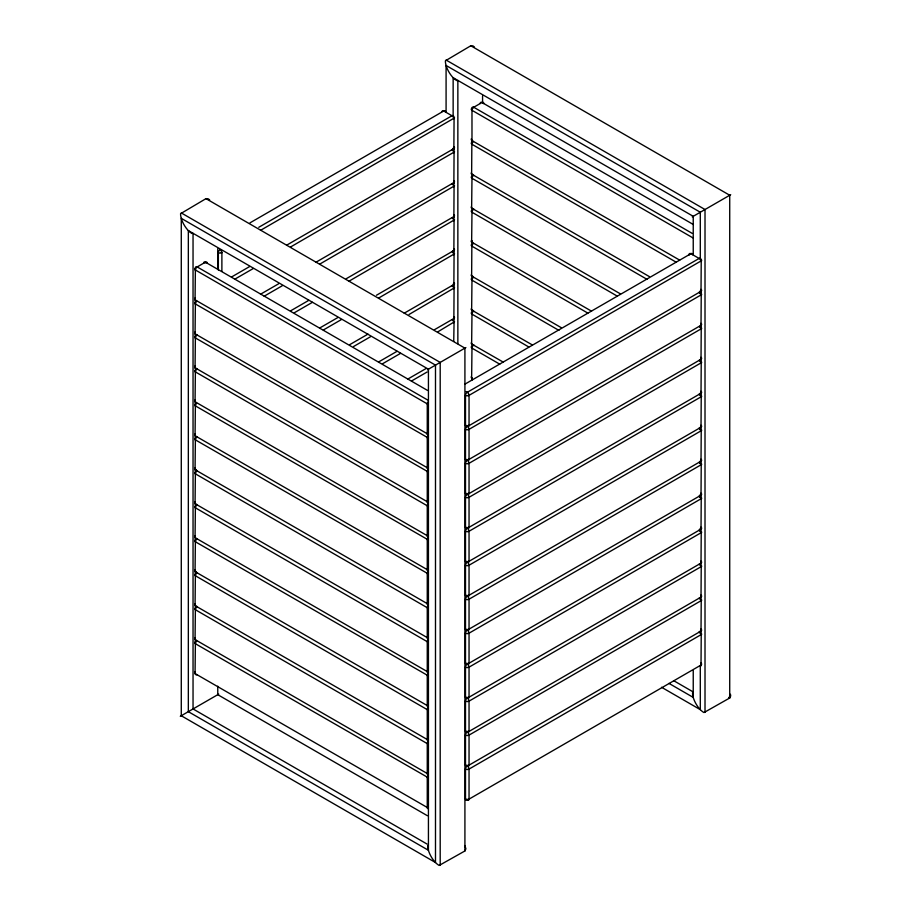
<?xml version="1.0" encoding="UTF-8"?>
<svg xmlns="http://www.w3.org/2000/svg" width="911" height="911" viewBox="0 0 911 911"><rect width="100%" height="100%" fill="white"/><g stroke="black" fill="none" stroke-linecap="round" stroke-linejoin="round"><path stroke-width="1.37" d="M427.726 845.636C427.532 852.092 433.477 862.387 439.17 865.45L464.917 850.965L465.885 848.813L464.917 845.533M692.542 692.747C692.337 699.204 698.293 709.51 703.975 712.561L729.688 698.008L730.702 695.924L730.428 694.239M454.077 117.906L453.86 149.199M454.077 151.875L453.86 183.179M454.077 185.855L453.86 217.148M454.077 219.824L453.86 251.129M454.077 253.805L453.86 285.097M454.077 287.785L453.86 319.078M454.077 321.754L453.735 341.352M701.231 260.603L701.014 291.896M701.231 294.572L701.014 325.865M701.231 328.552L701.014 359.845M701.231 362.521L701.014 393.814M701.231 396.501L701.014 427.794M701.231 430.47L701.014 461.775M701.231 464.451L701.014 495.743M701.231 498.419L701.014 529.724M701.231 532.4L701.014 563.693M701.231 566.369L701.014 597.673M701.231 600.349L701.014 631.642M701.231 634.318L701.014 665.622M689.513 253.918L689.115 254.704A2.494 1.446 0 0 1 690.242 254.34M454.225 118.077L260.523 230.358M454.225 152.046L290.711 246.904M454.225 186.026L319.693 264.144M454.225 219.995L348.674 281.385M454.225 253.975L378.862 297.931M454.225 287.944L409.05 314.477M454.225 321.925L438.032 331.718M701.379 260.762L469.04 395.363A2.494 1.446 0 0 1 465.498 395.363L465.498 425.255A2.494 1.446 -60 0 0 467.275 426.28A2.494 1.446 60 0 1 469.04 429.343L469.04 459.235L468.425 459.987M701.379 294.743L469.04 429.343A2.494 1.446 0 0 1 465.498 429.343L465.498 459.235A2.494 1.446 -60 0 0 466.808 460.454M701.379 328.712L469.04 463.312A2.494 1.446 0 0 1 465.498 463.312L465.498 493.215A2.494 1.446 -60 0 0 467.275 494.229A2.494 1.446 60 0 1 469.04 497.292L469.04 527.184L468.425 527.936M701.379 362.692L469.04 497.292A2.494 1.446 0 0 1 465.498 497.292L465.498 527.184A2.494 1.446 -60 0 0 467.275 528.209A2.494 1.446 60 0 1 469.04 531.261L469.04 561.165L468.425 561.905M701.379 396.661L469.04 531.261A2.494 1.446 0 0 1 465.498 531.261L465.498 561.165A2.494 1.446 -60 0 0 467.275 562.178A2.494 1.446 60 0 1 469.04 565.241L469.04 595.134L468.425 595.885M701.379 430.641L469.04 565.241A2.494 1.446 0 0 1 465.498 565.241L465.498 595.134A2.494 1.446 -60 0 0 467.275 596.158A2.494 1.446 60 0 1 469.04 599.21L469.04 629.114L468.425 629.865M701.379 464.621L469.04 599.21A2.494 1.446 0 0 1 465.498 599.21L465.498 629.114A2.494 1.446 -60 0 0 467.275 630.127A2.494 1.446 60 0 1 469.04 633.191L469.04 663.083L468.425 663.834M701.379 498.59L469.04 633.191A2.494 1.446 0 0 1 465.498 633.191L465.498 663.083A2.494 1.446 -60 0 0 467.275 664.108A2.494 1.446 60 0 1 469.04 667.159L469.04 697.063L468.425 697.815M701.379 532.571L469.04 667.159A2.494 1.446 0 0 1 465.498 667.159L465.498 697.063A2.494 1.446 -60 0 0 466.808 698.27M701.379 566.54L469.04 701.14A2.494 1.446 0 0 1 465.498 701.14L465.498 731.032A2.494 1.446 -60 0 0 467.275 732.057A2.494 1.446 60 0 1 469.04 735.109L469.04 765.012L468.425 765.764M701.379 600.52L469.04 735.109A2.494 1.446 0 0 1 465.498 735.109L465.498 765.012A2.494 1.446 -60 0 0 467.275 766.026A2.494 1.446 60 0 1 469.04 769.089L469.04 798.981L468.425 799.733M701.379 634.489L469.04 769.089A2.494 1.446 0 0 1 465.498 769.089L465.498 798.981A2.494 1.446 -60 0 0 466.808 800.2M468.425 426.006L700.889 291.406A2.494 1.446 0 0 0 700.889 289.368M468.425 493.956L700.889 359.355A2.494 1.446 0 0 0 700.889 357.317M689.729 253.953L689.115 254.704A2.494 1.446 60 0 1 690.88 253.691L699.124 258.451A2.494 1.446 -60 0 1 700.832 258.975M468.425 731.784L700.889 597.172A2.494 1.446 0 0 0 700.889 595.134M209.667 199.964L208.346 198.883L205.988 198.644L180.572 213.709C180.378 220.155 186.334 230.46 192.016 233.512M474.472 47.076L473.151 45.994L470.805 45.766L445.388 60.821C445.194 67.277 451.139 77.572 456.821 80.635M468.277 425.847L469.04 425.255L469.04 395.363A2.494 1.446 60 0 0 467.275 392.299L465.897 391.514M468.277 459.816L700.889 325.375A2.494 1.446 0 0 0 700.889 323.337M468.277 493.796L469.04 493.215L469.04 463.312A2.494 1.446 60 0 0 467.73 460.59M468.277 527.765L700.889 393.324A2.494 1.446 0 0 0 700.889 391.286M468.277 561.745L700.889 427.305A2.494 1.446 0 0 0 700.889 425.266M468.277 595.714L700.889 461.273A2.494 1.446 0 0 0 700.889 459.235M468.277 629.695L469.04 629.114A2.494 1.446 0 0 1 465.498 629.114M468.277 663.663L700.889 529.223A2.494 1.446 0 0 0 700.889 527.184M468.277 697.644L700.889 563.203A2.494 1.446 0 0 0 700.889 561.165M468.277 731.613L469.04 731.032L469.04 701.14A2.494 1.446 60 0 0 467.73 698.418M468.277 765.593L700.889 631.152A2.494 1.446 0 0 0 700.889 629.114M468.277 799.562L700.889 665.121A2.494 1.446 0 0 0 700.889 663.083M249.967 222.865L443.725 110.994A2.494 1.446 -60 0 1 445.433 111.518M258.758 227.306L451.97 115.754A2.494 1.446 -60 0 1 453.735 116.767A2.494 1.446 0 0 1 453.735 118.806A2.494 1.446 60 0 0 451.97 115.754L443.725 110.994A2.494 1.446 60 0 0 442.029 111.518M473.287 141.433A2.494 1.446 -60 0 1 471.978 140.214L471.978 110.311A2.494 1.446 0 0 1 471.978 108.272L473.356 107.487M231.542 276.99L249.66 266.536M287.09 244.922L453.735 148.709A2.494 1.446 0 0 0 454.133 146.967M195.056 300.095L195.398 267.959A2.494 1.446 0 0 0 195.398 269.998L427.259 403.858A2.494 1.446 0 0 0 427.771 404.085M471.636 140.408L679.674 260.125M235.163 278.971L253.281 268.517M260.523 294.23L278.641 283.776M316.071 262.163L453.735 182.678A2.494 1.446 0 0 0 454.133 180.947M195.056 334.064L195.398 301.928A2.494 1.446 60 0 1 196.286 300.676M471.636 174.388L471.852 143.346M264.144 296.223L282.262 285.758M290.711 310.776L308.829 300.323M346.26 278.709L453.735 216.659A2.494 1.446 0 0 0 454.133 214.916M195.056 368.044L195.398 335.908A2.494 1.446 60 0 1 196.286 334.656M471.636 208.357L471.978 178.271A2.494 1.446 0 0 1 471.978 176.233A2.494 1.446 60 0 1 472.217 175.345M294.333 312.758L312.45 302.304M319.693 328.017L337.81 317.563M376.448 295.255L453.735 250.627A2.494 1.446 0 0 0 454.133 248.897M195.056 402.013L195.398 369.877A2.494 1.446 0 0 0 195.398 371.916L427.259 505.776A2.494 1.446 0 0 0 427.771 506.015M471.636 242.337L471.978 212.24A2.494 1.446 0 0 1 471.978 210.202A2.494 1.446 60 0 1 472.217 209.325M323.314 330.01L341.431 319.545M349.881 344.563L367.998 334.109M404.222 313.19L453.735 284.608A2.494 1.446 0 0 0 454.133 282.865M195.056 435.993L195.398 403.858A2.494 1.446 60 0 1 196.286 402.605M471.636 276.318L471.852 245.264M353.502 346.556L370.413 336.785M378.862 361.804L396.98 351.35M434.41 329.736L453.735 318.588A2.494 1.446 0 0 0 454.133 316.846M195.056 469.962L195.398 437.838A2.494 1.446 60 0 1 196.286 436.574M471.636 310.287L471.978 280.189A2.494 1.446 0 0 1 471.978 278.151A2.494 1.446 60 0 1 472.217 277.274M382.483 363.796L400.601 353.331M407.843 379.056L425.961 368.591M195.056 503.942L195.398 471.807A2.494 1.446 0 0 0 195.398 473.845L427.259 607.705A2.494 1.446 0 0 0 427.771 607.933M427.453 369.764L465.885 347.569M471.636 344.267L471.978 314.17A2.494 1.446 0 0 1 471.978 312.131A2.494 1.446 60 0 1 473.287 310.913M692.269 216.875L730.702 194.692M411.465 381.037L427.168 371.973M195.056 537.923L195.398 505.787A2.494 1.446 0 0 0 195.398 507.826L427.259 641.686A2.494 1.446 0 0 0 427.771 641.913M427.863 403.505L427.259 403.858L427.259 433.75A2.494 1.446 -60 0 0 427.771 434.9M471.636 378.236L471.978 348.139A2.494 1.446 0 0 1 471.978 346.1A2.494 1.446 60 0 1 472.217 345.223M465.065 384.066L690.88 253.691A2.494 1.446 -60 0 1 692.645 254.704A2.494 1.446 0 0 0 692.132 254.476M195.056 571.892L195.398 539.756A2.494 1.446 60 0 1 196.286 538.503M427.863 437.474L427.259 437.827L427.259 467.73A2.494 1.446 -60 0 0 427.771 468.869M195.056 605.872L195.398 573.736A2.494 1.446 0 0 0 195.398 575.775L427.259 709.635A2.494 1.446 0 0 0 427.771 709.863M427.863 471.454L427.259 471.807L427.259 501.699A2.494 1.446 -60 0 0 427.771 502.849M195.056 639.841L195.398 607.705A2.494 1.446 0 0 0 195.398 609.744L427.259 743.604A2.494 1.446 0 0 0 427.771 743.832M427.863 505.423L427.259 505.776L427.259 535.679A2.494 1.446 -60 0 0 427.771 536.818M195.056 673.821L195.398 641.686A2.494 1.446 60 0 1 196.286 640.422M427.863 539.403L427.259 539.756L427.259 569.648A2.494 1.446 -60 0 0 427.771 570.798M180.298 716.308L218.731 694.125M427.863 573.372L427.259 573.736L427.259 603.629A2.494 1.446 -60 0 0 427.771 604.767M427.863 607.352L427.259 607.705L427.259 637.609A2.494 1.446 -60 0 0 427.771 638.748M427.863 641.333L427.259 641.686L427.259 671.578A2.494 1.446 -60 0 0 427.771 672.717M468.482 629.433L700.889 495.254A2.494 1.446 0 0 0 700.889 493.215M427.863 675.302L427.259 675.655L427.259 705.558A2.494 1.446 -60 0 0 427.771 706.697M427.863 709.282L427.259 709.635L427.259 739.527A2.494 1.446 -60 0 0 427.771 740.677M427.863 743.251L427.259 743.604L427.259 773.507A2.494 1.446 -60 0 0 427.771 774.646M427.863 777.231L427.259 777.584L427.259 807.476A2.494 1.446 -60 0 0 427.771 808.626M428.011 403.835L427.259 403.858A2.494 1.446 -60 0 1 427.771 402.115M428.011 437.815L195.398 303.967L195.056 303.067M428.011 471.796L195.398 337.947L195.056 337.036M428.011 505.764L427.259 505.776A2.494 1.446 -60 0 1 427.771 504.045M428.011 539.745L195.398 405.896L195.056 404.996M428.011 573.714L195.398 439.876L195.056 438.965M428.011 607.694L427.259 607.705A2.494 1.446 -60 0 1 427.771 605.963M428.011 641.663L427.259 641.686A2.494 1.446 -60 0 1 427.771 639.943M428.011 675.643L195.398 541.794L195.056 540.895M428.011 709.612L427.259 709.635A2.494 1.446 -60 0 1 427.771 707.893M428.011 743.592L427.259 743.604A2.494 1.446 -60 0 1 427.771 741.861M428.011 777.561L195.398 643.724L195.056 642.813M471.488 140.078L471.978 140.214A2.494 1.446 0 0 1 471.329 138.825M471.488 174.047L649.486 276.671M471.488 208.027L620.505 293.923M471.488 241.996L591.524 311.163M471.488 275.976L561.335 327.709M471.488 309.945L532.354 344.95M471.488 343.925L503.373 362.191M471.488 377.894L471.978 378.042A2.494 1.446 -60 0 0 472.217 378.919M194.908 299.753L427.259 433.75A2.494 1.446 0 0 0 427.771 433.978M194.908 333.733L427.259 467.73A2.494 1.446 0 0 0 427.771 467.958M194.908 367.702L427.259 501.699A2.494 1.446 0 0 0 427.771 501.938M194.908 401.683L427.259 535.679A2.494 1.446 0 0 0 427.771 535.907M194.908 435.652L427.259 569.648A2.494 1.446 0 0 0 427.771 569.887M194.908 469.632L427.259 603.629A2.494 1.446 0 0 0 427.771 603.856M194.908 503.601L427.259 637.609A2.494 1.446 0 0 0 427.771 637.837M194.908 537.581L427.259 671.578A2.494 1.446 0 0 0 427.771 671.806M194.908 571.55L427.259 705.558A2.494 1.446 0 0 0 427.771 705.786M194.908 605.53L427.259 739.527A2.494 1.446 0 0 0 427.771 739.755M194.908 639.499L427.259 773.507A2.494 1.446 0 0 0 427.771 773.735M194.908 673.48L427.259 807.476A2.494 1.446 0 0 0 427.771 807.704M470.805 45.766L729.722 195.25L729.722 698.077L728.914 697.405M446.083 60.035L705.012 209.519L705.012 712.356M693.305 224.505L481.976 102.499L473.743 107.259A2.494 1.446 60 0 0 471.978 108.272M692.314 233.444L473.743 107.259A2.494 1.446 -60 0 0 471.978 110.311L692.964 237.896M676.053 262.117L471.978 144.291A2.494 1.446 0 0 1 471.329 142.902M454.077 148.903L453.735 148.709A2.494 1.446 60 0 1 452.425 149.916M701.231 291.6L700.889 291.406A2.494 1.446 60 0 1 699.124 292.42A2.494 1.446 60 0 1 700.889 295.483A2.494 1.446 0 0 0 700.889 293.444A2.494 1.446 -60 0 0 699.124 292.42A2.494 1.446 -60 0 0 699.58 292.089M647.072 279.358L471.978 178.271L471.636 177.36M454.077 182.883L453.735 182.678A2.494 1.446 60 0 1 451.97 183.703A2.494 1.446 60 0 1 453.735 186.755A2.494 1.446 0 0 0 453.735 184.717A2.494 1.446 -60 0 0 453.222 183.578M701.231 325.569L700.889 325.375A2.494 1.446 60 0 1 699.58 326.594M616.884 295.904L471.978 212.24L471.636 211.341M454.077 216.852L453.735 216.659A2.494 1.446 60 0 1 452.425 217.877M701.231 359.549L700.889 359.355A2.494 1.446 60 0 1 699.124 360.369A2.494 1.446 60 0 1 700.889 363.432A2.494 1.446 0 0 0 700.889 361.394A2.494 1.446 -60 0 0 700.001 360.13M587.902 313.145L471.978 246.221A2.494 1.446 0 0 1 471.329 244.82M454.077 250.832L453.735 250.627A2.494 1.446 60 0 1 452.425 251.846M701.231 393.529L700.889 393.324A2.494 1.446 60 0 1 699.124 394.349A2.494 1.446 60 0 1 700.889 397.401A2.494 1.446 0 0 0 700.889 395.363M558.921 330.386L471.978 280.189L471.636 279.29M454.077 284.801L453.735 284.608A2.494 1.446 60 0 1 451.97 285.633A2.494 1.446 60 0 1 453.735 288.685A2.494 1.446 0 0 0 454.133 286.942M701.231 427.498L700.889 427.305A2.494 1.446 60 0 1 699.124 428.318A2.494 1.446 60 0 1 700.889 431.381A2.494 1.446 0 0 0 700.889 429.343A2.494 1.446 -60 0 0 699.124 428.318A2.494 1.446 -60 0 0 700.001 427.532M528.733 346.932L471.978 314.17L471.636 313.259M454.077 318.782L453.735 318.588A2.494 1.446 60 0 1 452.425 319.795M701.231 461.478L700.889 461.273A2.494 1.446 60 0 1 699.124 462.298A2.494 1.446 60 0 1 700.889 465.35A2.494 1.446 0 0 0 700.889 463.312A2.494 1.446 -60 0 0 700.001 462.059M499.752 364.172L471.978 348.139L471.636 347.239M205.988 198.644L464.917 348.139L464.917 850.965M701.231 495.447L700.889 495.254A2.494 1.446 60 0 1 699.124 496.267A2.494 1.446 60 0 1 700.889 499.33A2.494 1.446 0 0 0 700.889 497.292M181.278 212.923L440.195 362.407L440.195 865.234M221.271 252.313L221.885 252.666L221.885 271.353M468.425 395.01L469.04 395.363L468.641 394.714M701.231 529.428L700.889 529.223A2.494 1.446 60 0 1 699.124 530.248A2.494 1.446 60 0 1 700.889 533.299A2.494 1.446 0 0 0 700.889 531.261A2.494 1.446 -60 0 0 699.124 530.248A2.494 1.446 -60 0 0 699.58 529.906M427.601 390.466L205.408 262.186A2.494 1.446 60 0 0 203.7 262.71M427.817 400.1L197.163 266.934A2.494 1.446 60 0 0 195.455 267.47M468.425 428.979L469.04 429.343L468.641 428.694M701.231 563.397L700.889 563.203A2.494 1.446 60 0 1 699.58 564.41M468.425 462.959L469.04 463.312L468.641 462.663M701.231 597.377L700.889 597.172A2.494 1.446 60 0 1 699.124 598.197A2.494 1.446 60 0 1 700.889 601.249A2.494 1.446 0 0 0 700.889 599.21A2.494 1.446 -60 0 0 700.001 597.958M468.425 496.939L469.04 497.292L468.641 496.643M701.231 631.346L700.889 631.152A2.494 1.446 60 0 1 699.124 632.166A2.494 1.446 60 0 1 700.889 635.229A2.494 1.446 0 0 0 700.889 633.191M468.425 530.908L469.04 531.261L468.641 530.612M701.231 665.326L700.889 665.121A2.494 1.446 60 0 1 700.001 666.385M728.914 698.031L729.324 697.166L729.324 697.792M673.628 680.642L693.237 691.961M468.425 564.888L469.04 565.241L468.641 564.592M668.981 683.398L693.237 697.405L693.237 670.678M661.557 687.27L700.297 709.635L700.297 666.078M468.425 598.857L469.04 599.21L468.641 598.561M468.425 632.838L469.04 633.191L468.641 632.541M468.425 666.806L469.04 667.159L468.641 666.51M468.425 700.787L469.04 701.14L468.641 700.491M468.425 734.756L469.04 735.109L468.641 734.46M468.425 768.736L469.04 769.089L468.641 768.44M427.396 815.721L217.763 694.683L217.763 686.188M427.202 844.144L193.041 708.952L193.041 233.307M482.989 102.943L483.741 103.524L483.137 102.772M427.863 434.501L427.259 433.75L427.646 434.547M427.863 468.482L427.259 467.73L427.646 468.516M427.863 502.451L427.259 501.699L427.646 502.496M427.863 536.431L427.259 535.679L427.646 536.477M427.863 570.4L427.259 569.648L427.646 570.445M427.863 604.38L427.259 603.629L427.646 604.426M427.863 638.349L427.259 637.609L427.646 638.395M427.863 672.329L427.259 671.578L427.646 672.375M427.863 706.298L427.259 705.558L427.646 706.344M427.863 740.279L427.259 739.527L427.646 740.324M427.863 774.259L427.259 773.507L427.646 774.293M427.863 808.228L427.259 807.476L427.646 808.273M221.487 252.017L221.885 252.666A2.494 1.446 0 0 1 218.355 252.666L218.355 270.111M471.636 109.411L471.978 110.311L471.852 109.366M471.636 143.391L471.978 144.291A2.494 1.446 -60 0 1 473.287 141.569M471.636 245.31L471.978 246.221A2.494 1.446 -60 0 1 473.287 243.488M195.056 269.087L195.398 269.998A2.494 1.446 -60 0 1 197.163 266.934L205.408 262.186A2.494 1.446 -60 0 1 207.104 262.71M195.056 371.016L195.398 371.916A2.494 1.446 -60 0 1 197.163 368.864A2.494 1.446 60 0 1 196.708 368.534M195.056 472.946L195.398 473.845A2.494 1.446 -60 0 1 197.163 470.793A2.494 1.446 60 0 1 196.708 470.452M195.056 506.915L195.398 507.826A2.494 1.446 -60 0 1 197.163 504.762A2.494 1.446 60 0 1 196.708 504.432M195.056 574.864L195.398 575.775A2.494 1.446 -60 0 1 197.163 572.712A2.494 1.446 -60 0 1 195.398 571.698A2.494 1.446 0 0 1 195.398 569.66M195.056 608.844L195.398 609.744A2.494 1.446 -60 0 1 197.163 606.692A2.494 1.446 60 0 1 196.708 606.35M471.852 177.315L471.978 178.271A2.494 1.446 -60 0 1 473.743 175.208M471.852 211.295L471.978 212.24A2.494 1.446 -60 0 1 473.743 209.188A2.494 1.446 -60 0 1 471.978 208.163A2.494 1.446 0 0 1 471.329 206.774M471.852 279.244L471.978 280.189A2.494 1.446 -60 0 1 473.287 277.468M471.852 313.213L471.978 314.17A2.494 1.446 -60 0 1 473.743 311.106A2.494 1.446 -60 0 1 471.978 310.093A2.494 1.446 0 0 1 471.329 308.692M471.852 347.193L471.978 348.139A2.494 1.446 -60 0 1 473.743 345.087A2.494 1.446 60 0 1 473.287 344.745M195.273 269.052L195.398 269.998M195.273 303.021L195.398 303.967A2.494 1.446 -60 0 1 196.708 301.245M195.273 337.002L195.398 337.947A2.494 1.446 -60 0 1 197.163 334.884A2.494 1.446 -60 0 1 195.398 333.87A2.494 1.446 0 0 1 195.398 331.832M195.273 370.971L195.398 371.916M195.273 404.951L195.398 405.896A2.494 1.446 -60 0 1 196.708 403.174M195.273 438.92L195.398 439.876A2.494 1.446 -60 0 1 197.163 436.813A2.494 1.446 -60 0 1 195.398 435.8A2.494 1.446 0 0 1 195.398 433.761M195.273 472.9L195.398 473.845M195.273 506.869L195.398 507.826M195.273 540.849L195.398 541.794A2.494 1.446 -60 0 1 197.163 538.743M195.273 574.818L195.398 575.775M195.273 608.799L195.398 609.744M195.273 642.779L195.398 643.724A2.494 1.446 -60 0 1 196.708 641.002M700.297 258.61L700.297 212.24L446.083 65.467L446.083 111.837M700.297 290.928L700.297 293.729M700.297 427.213L700.297 430.026M700.297 460.932L700.297 463.745M700.297 494.662L700.297 497.463M700.297 528.38L700.297 531.193M693.237 254.294L693.237 216.317L453.143 77.697L453.143 115.686M482.568 95.871L482.568 102.954M457.857 80.419L457.857 343.72M217.763 248.76L217.763 268.586M451.97 149.723A2.494 1.446 60 0 1 453.735 152.786A2.494 1.446 0 0 0 454.133 151.044M451.97 183.703A2.494 1.446 -60 0 1 452.425 183.51M452.425 149.529A2.494 1.446 -60 0 1 453.735 150.748M427.771 539.984A2.494 1.446 0 0 1 427.259 539.756A2.494 1.446 -60 0 1 427.771 538.014M195.398 405.896A2.494 1.446 0 0 1 195.398 403.858M427.771 438.054A2.494 1.446 0 0 1 427.259 437.827A2.494 1.446 -60 0 1 427.771 436.096M195.398 303.967A2.494 1.446 0 0 1 195.398 301.928M196.708 301.108A2.494 1.446 -60 0 1 195.398 299.89A2.494 1.446 0 0 1 195.398 297.851M204.759 262.824A2.494 1.446 0 0 1 206.045 262.824M472.49 175.083A2.494 1.446 60 0 1 473.287 175.014M473.287 208.995A2.494 1.446 60 0 1 473.743 209.188M465.498 497.292A2.494 1.446 -60 0 1 467.275 494.229A2.494 1.446 60 0 0 469.04 493.215A2.494 1.446 0 0 1 465.498 493.215M465.498 527.184A2.494 1.446 0 0 0 469.04 527.184A2.494 1.446 60 0 1 467.275 528.209A2.494 1.446 -60 0 0 465.498 531.261M700.377 393.028A2.494 1.446 -60 0 1 700.001 393.563M699.58 394.007A2.494 1.446 -60 0 1 699.124 394.349A2.494 1.446 -60 0 1 700.832 394.873M452.425 319.932A2.494 1.446 60 0 1 453.735 322.665A2.494 1.446 0 0 0 453.735 320.626A2.494 1.446 -60 0 0 453.222 319.476M427.771 777.812A2.494 1.446 0 0 1 427.259 777.584A2.494 1.446 -60 0 1 427.771 775.842M195.398 643.724A2.494 1.446 0 0 1 195.398 641.686M197.163 674.641A2.494 1.446 -60 0 1 195.398 673.616A2.494 1.446 0 0 1 195.398 671.578M700.832 632.701A2.494 1.446 -60 0 0 699.124 632.166A2.494 1.446 -60 0 0 699.58 631.835M700.377 630.856A2.494 1.446 -60 0 1 700.001 631.391M465.498 769.089A2.494 1.446 -60 0 1 467.275 766.026A2.494 1.446 60 0 0 469.04 765.012A2.494 1.446 0 0 1 465.498 765.012M467.73 800.2A2.494 1.446 60 0 0 469.04 798.981A2.494 1.446 0 0 1 465.498 798.981M195.455 471.317A2.494 1.446 60 0 1 197.163 470.793A2.494 1.446 -60 0 1 195.398 469.769A2.494 1.446 0 0 1 195.398 467.73M196.286 470.008A2.494 1.446 60 0 1 195.922 469.472M195.398 501.71A2.494 1.446 0 0 0 195.398 503.749A2.494 1.446 -60 0 0 197.163 504.762A2.494 1.446 60 0 0 195.922 504.637M700.377 291.099A2.494 1.446 -60 0 1 700.001 291.634M465.498 429.343A2.494 1.446 -60 0 1 467.275 426.28A2.494 1.446 60 0 0 469.04 425.255A2.494 1.446 0 0 1 465.498 425.255M467.73 460.454A2.494 1.446 60 0 0 469.04 459.235A2.494 1.446 0 0 1 465.498 459.235M427.771 675.882A2.494 1.446 0 0 1 427.259 675.655A2.494 1.446 -60 0 1 427.771 673.912M195.398 541.794A2.494 1.446 0 0 1 195.398 539.756M195.455 573.235A2.494 1.446 60 0 1 196.286 572.472M196.708 572.518A2.494 1.446 60 0 1 197.163 572.712M196.286 571.926A2.494 1.446 60 0 1 195.922 571.391M471.329 342.673A2.494 1.446 0 0 0 471.978 344.062A2.494 1.446 -60 0 0 473.743 345.087A2.494 1.446 60 0 0 473.287 344.893M427.771 573.964A2.494 1.446 0 0 1 427.259 573.736A2.494 1.446 -60 0 1 427.771 571.994M195.398 439.876A2.494 1.446 0 0 1 195.398 437.838M700.377 494.958A2.494 1.446 -60 0 1 700.001 495.482M699.58 495.937A2.494 1.446 -60 0 1 699.124 496.267M465.498 633.191A2.494 1.446 -60 0 1 467.275 630.127A2.494 1.446 60 0 0 469.04 629.114M465.498 663.083A2.494 1.446 0 0 0 469.04 663.083A2.494 1.446 60 0 1 467.275 664.108A2.494 1.446 -60 0 0 465.498 667.159M700.001 496.028A2.494 1.446 -60 0 1 700.832 496.791M700.377 528.927A2.494 1.446 -60 0 1 700.001 529.462M467.73 698.27A2.494 1.446 60 0 0 469.04 697.063A2.494 1.446 0 0 1 465.498 697.063M699.124 564.216A2.494 1.446 60 0 1 700.889 567.28A2.494 1.446 0 0 0 700.889 565.241A2.494 1.446 -60 0 0 700.001 563.989M480.211 103.524A2.494 1.446 60 0 1 481.976 102.499A2.494 1.446 -60 0 1 483.741 103.524M196.286 606.453A2.494 1.446 60 0 1 197.163 606.692A2.494 1.446 -60 0 1 195.398 605.667A2.494 1.446 0 0 1 195.398 603.629M196.286 640.9A2.494 1.446 -60 0 1 195.398 639.647A2.494 1.446 0 0 1 195.398 637.609M427.771 472.035A2.494 1.446 0 0 1 427.259 471.807A2.494 1.446 -60 0 1 427.771 470.065M195.398 337.947A2.494 1.446 0 0 1 195.398 335.908M195.398 365.801A2.494 1.446 0 0 0 195.398 367.839A2.494 1.446 -60 0 0 197.163 368.864A2.494 1.446 60 0 0 196.286 368.625M700.001 326.161A2.494 1.446 -60 0 1 700.889 327.413A2.494 1.446 0 0 1 700.889 329.452A2.494 1.446 60 0 0 699.58 326.73M465.498 463.312A2.494 1.446 -60 0 1 466.808 460.59M452.425 251.983A2.494 1.446 60 0 1 453.735 254.704A2.494 1.446 0 0 0 454.133 252.973M452.425 251.459A2.494 1.446 -60 0 1 453.735 252.666M453.496 283.72A2.494 1.446 -60 0 1 453.222 284.312M196.286 403.072A2.494 1.446 -60 0 1 195.398 401.819A2.494 1.446 0 0 1 195.398 399.781M472.49 277.012A2.494 1.446 60 0 1 473.287 276.944M473.287 310.776A2.494 1.446 60 0 1 472.855 310.321M218.355 252.666A2.494 1.446 -60 0 1 220.12 249.614A2.494 1.446 60 0 1 221.885 252.666M453.496 147.821A2.494 1.446 -60 0 1 453.222 148.413M452.847 148.948A2.494 1.446 -60 0 1 452.425 149.393M453.222 285.507A2.494 1.446 -60 0 1 453.735 286.646M465.498 565.241A2.494 1.446 -60 0 1 467.275 562.178A2.494 1.446 60 0 0 469.04 561.165A2.494 1.446 0 0 1 465.498 561.165M465.498 595.134A2.494 1.446 0 0 0 469.04 595.134A2.494 1.446 60 0 1 467.275 596.158A2.494 1.446 -60 0 0 465.498 599.21M471.579 244.478A2.494 1.446 0 0 1 471.978 244.182A2.494 1.446 60 0 1 472.217 243.294M471.329 274.723A2.494 1.446 0 0 0 471.978 276.113A2.494 1.446 -60 0 0 473.287 277.331M473.287 276.796A2.494 1.446 60 0 1 472.855 276.352M465.498 735.109A2.494 1.446 -60 0 1 467.275 732.057A2.494 1.446 60 0 0 469.04 731.032A2.494 1.446 0 0 1 465.498 731.032M471.978 378.042A2.494 1.446 0 0 1 471.329 376.642M471.329 240.743A2.494 1.446 0 0 0 471.978 242.144A2.494 1.446 -60 0 0 473.287 243.351M472.217 241.256A2.494 1.446 60 0 1 472.035 240.663M196.708 538.936A2.494 1.446 -60 0 1 195.398 537.718A2.494 1.446 0 0 1 195.398 535.679M452.425 218.014A2.494 1.446 60 0 1 453.735 220.735A2.494 1.446 0 0 0 453.735 218.697A2.494 1.446 -60 0 0 453.222 217.558M452.847 250.867A2.494 1.446 -60 0 1 452.425 251.322M465.498 701.14A2.494 1.446 -60 0 1 466.808 698.418M471.579 142.549A2.494 1.446 0 0 1 471.978 142.253A2.494 1.446 60 0 1 472.217 141.364M471.329 172.794A2.494 1.446 0 0 0 471.978 174.195A2.494 1.446 -60 0 0 473.287 175.402M473.287 174.878A2.494 1.446 60 0 1 472.855 174.422M700.889 259.464A2.494 1.446 0 0 1 700.889 261.503A2.494 1.446 60 0 0 699.124 258.451L467.275 392.299A2.494 1.446 -60 0 0 465.498 395.363M471.579 380.377A2.494 1.446 0 0 1 471.978 380.081A2.494 1.446 60 0 1 472.217 379.192M435.492 365.129L181.278 218.355L181.278 715.75L435.492 862.523L435.492 365.129M428.432 369.206L188.338 230.585L188.338 711.673L428.432 850.282L428.432 369.206"/></g></svg>
